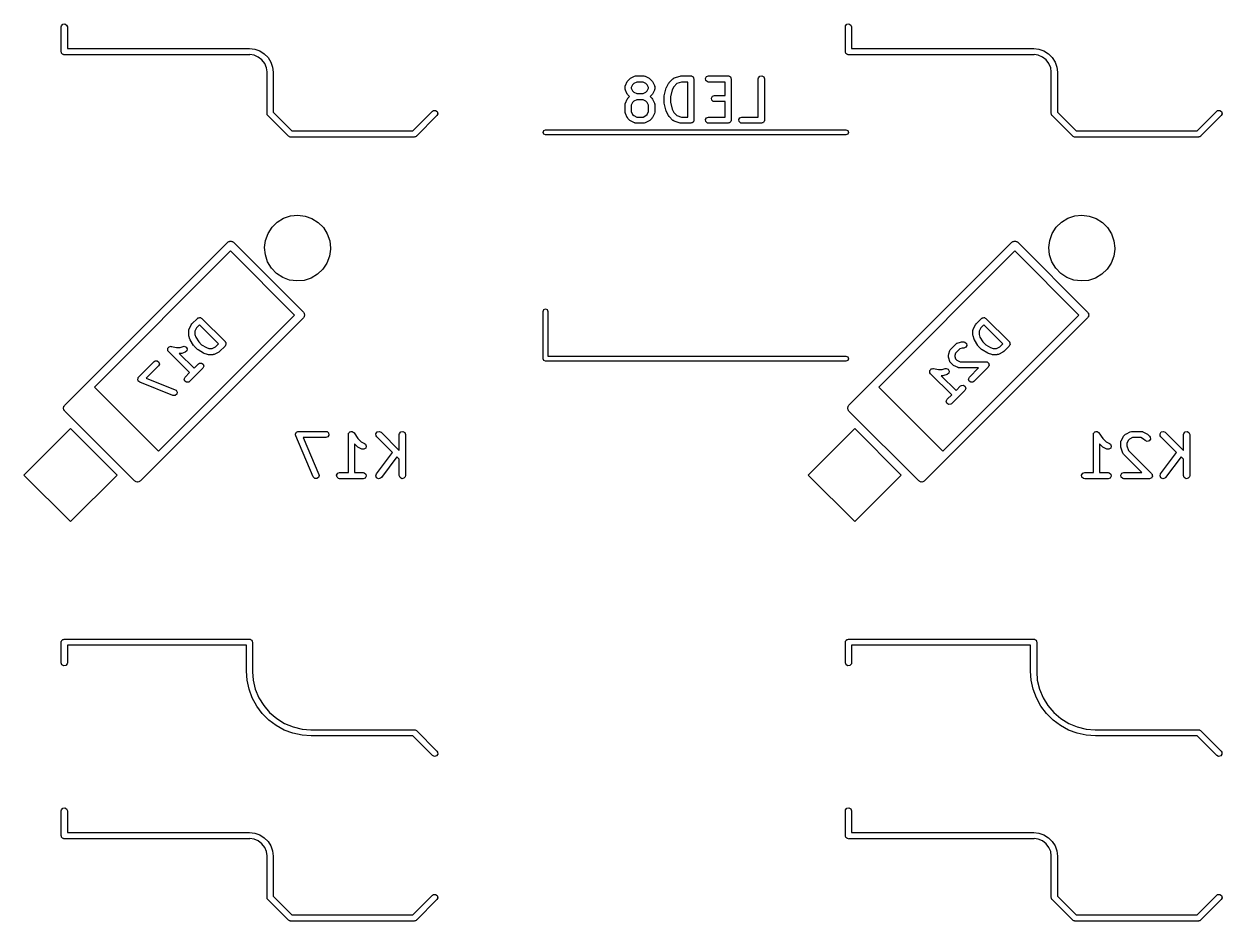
# Model space of a CAD drawing. Extents: x 63 to 245, y -153 to -57.
# Drawn here: x 139.47 to 168.57, y -153.44 to -131.64 of the extents above; entities that cross this region are included whole.
import ezdxf

# ---------------------------------------------------------------- set-up
doc = ezdxf.new("R2010")
doc.units = 0
doc.layers.add('BLACK', color=7, linetype='CONTINUOUS')

msp = doc.modelspace()

# ---------------------------------------------------------------- linework, layer by layer
at = {"layer": 'BLACK', "linetype": 'CONTINUOUS'}
for p, q in [((140.372, -131.711), (140.377, -131.685)), ((140.372, -132.311), (140.372, -131.711)), ((140.377, -131.685), (140.409, -131.646)), ((140.409, -131.646), (140.46, -131.637)), ((140.46, -131.637), (140.504, -131.663)), ((140.504, -131.663), (140.522, -131.711)), ((140.522, -131.711), (140.522, -132.236)), ((159.422, -131.711), (159.427, -131.685)), ((159.422, -132.311), (159.422, -131.711)), ((159.427, -131.685), (159.459, -131.646)), ((159.459, -131.646), (159.51, -131.637)), ((159.51, -131.637), (159.554, -131.663)), ((159.554, -131.663), (159.572, -131.711)), ((159.572, -131.711), (159.572, -132.236)), ((140.379, -132.329), (140.372, -132.311)), ((140.382, -132.349), (140.379, -132.329)), ((140.387, -132.353), (140.382, -132.349)), ((140.39, -132.359), (140.387, -132.353)), ((140.406, -132.369), (140.39, -132.359)), ((140.421, -132.381), (140.406, -132.369)), ((140.431, -132.383), (140.421, -132.381)), ((140.434, -132.385), (140.431, -132.383)), ((140.437, -132.384), (140.434, -132.385)), ((140.447, -132.386), (140.437, -132.384)), ((144.947, -132.386), (140.447, -132.386)), ((140.522, -132.236), (144.947, -132.236)), ((144.947, -132.236), (145.075, -132.25)), ((144.955, -132.383), (144.947, -132.386)), ((145.058, -132.397), (144.955, -132.383)), ((145.161, -132.44), (145.058, -132.397)), ((145.075, -132.25), (145.196, -132.293)), ((145.196, -132.293), (145.306, -132.361)), ((145.306, -132.361), (145.397, -132.452)), ((159.429, -132.329), (159.422, -132.311)), ((159.432, -132.349), (159.429, -132.329)), ((159.437, -132.353), (159.432, -132.349)), ((159.44, -132.359), (159.437, -132.353)), ((159.456, -132.369), (159.44, -132.359)), ((159.471, -132.381), (159.456, -132.369)), ((159.481, -132.383), (159.471, -132.381)), ((159.484, -132.385), (159.481, -132.383)), ((159.487, -132.384), (159.484, -132.385)), ((159.497, -132.386), (159.487, -132.384)), ((163.997, -132.386), (159.497, -132.386)), ((159.572, -132.236), (163.997, -132.236)), ((163.997, -132.236), (164.125, -132.25)), ((164.005, -132.383), (163.997, -132.386)), ((164.108, -132.397), (164.005, -132.383)), ((164.211, -132.44), (164.108, -132.397)), ((164.125, -132.25), (164.246, -132.293)), ((164.246, -132.293), (164.356, -132.361)), ((164.356, -132.361), (164.447, -132.452)), ((145.25, -132.508), (145.161, -132.44)), ((145.318, -132.597), (145.25, -132.508)), ((145.361, -132.7), (145.318, -132.597)), ((145.374, -132.799), (145.361, -132.7)), ((145.397, -132.452), (145.465, -132.562)), ((145.465, -132.562), (145.508, -132.683)), ((145.508, -132.683), (145.522, -132.811)), ((164.3, -132.508), (164.211, -132.44)), ((164.368, -132.597), (164.3, -132.508)), ((164.411, -132.7), (164.368, -132.597)), ((164.424, -132.799), (164.411, -132.7)), ((164.447, -132.452), (164.515, -132.562)), ((164.515, -132.562), (164.558, -132.683)), ((164.558, -132.683), (164.572, -132.811)), ((145.372, -132.811), (145.374, -132.799)), ((145.372, -133.811), (145.372, -132.811)), ((145.522, -132.811), (145.522, -133.78)), ((154.139, -133.016), (154.186, -132.968)), ((154.186, -132.968), (154.205, -132.955)), ((154.205, -132.955), (154.206, -132.954)), ((154.206, -132.954), (154.301, -132.906)), ((154.301, -132.906), (154.326, -132.899)), ((154.326, -132.899), (154.33, -132.9)), ((154.33, -132.9), (154.335, -132.898)), ((154.335, -132.898), (154.525, -132.898)), ((154.525, -132.898), (154.551, -132.903)), ((154.551, -132.903), (154.554, -132.906)), ((154.554, -132.906), (154.559, -132.906)), ((154.559, -132.906), (154.654, -132.954)), ((154.654, -132.954), (154.672, -132.967)), ((154.672, -132.967), (154.673, -132.968)), ((154.673, -132.968), (154.721, -133.016)), ((155.139, -133.063), (155.234, -132.968)), ((155.234, -132.968), (155.255, -132.953)), ((155.255, -132.953), (155.26, -132.953)), ((155.26, -132.953), (155.263, -132.95)), ((155.263, -132.95), (155.406, -132.902)), ((155.406, -132.902), (155.428, -132.899)), ((155.428, -132.899), (155.43, -132.898)), ((155.43, -132.898), (155.668, -132.898)), ((155.668, -132.898), (155.678, -132.9)), ((155.678, -132.9), (155.681, -132.9)), ((155.681, -132.9), (155.684, -132.901)), ((155.684, -132.901), (155.694, -132.903)), ((155.694, -132.903), (155.709, -132.915)), ((155.709, -132.915), (155.725, -132.925)), ((155.725, -132.925), (155.728, -132.932)), ((155.728, -132.932), (155.733, -132.936)), ((155.733, -132.936), (155.736, -132.955)), ((155.736, -132.955), (155.743, -132.973)), ((155.743, -132.973), (155.743, -133.973)), ((156.023, -132.96), (156.048, -132.916)), ((156.032, -133.011), (156.023, -132.96)), ((156.048, -132.916), (156.097, -132.898)), ((156.097, -132.898), (156.573, -132.898)), ((156.573, -132.898), (156.582, -132.9)), ((156.582, -132.9), (156.586, -132.9)), ((156.586, -132.9), (156.589, -132.901)), ((156.589, -132.901), (156.598, -132.903)), ((156.598, -132.903), (156.613, -132.915)), ((156.613, -132.915), (156.63, -132.925)), ((156.63, -132.925), (156.632, -132.932)), ((156.632, -132.932), (156.638, -132.936)), ((156.638, -132.936), (156.641, -132.955)), ((156.641, -132.955), (156.648, -132.973)), ((156.648, -132.973), (156.648, -133.973)), ((157.307, -132.973), (157.312, -132.948)), ((157.307, -133.898), (157.307, -132.973)), ((157.312, -132.948), (157.345, -132.908)), ((157.345, -132.908), (157.395, -132.9)), ((157.395, -132.9), (157.44, -132.925)), ((157.44, -132.925), (157.457, -132.973)), ((157.457, -132.973), (157.457, -133.973)), ((164.422, -132.811), (164.424, -132.799)), ((164.422, -133.811), (164.422, -132.811)), ((164.572, -132.811), (164.572, -133.78)), ((154.069, -133.164), (154.074, -133.138)), ((154.069, -133.211), (154.069, -133.164)), ((154.071, -133.216), (154.069, -133.211)), ((154.07, -133.22), (154.071, -133.216)), ((154.077, -133.245), (154.07, -133.22)), ((154.074, -133.138), (154.077, -133.135)), ((154.077, -133.13), (154.125, -133.035)), ((154.077, -133.135), (154.077, -133.13)), ((154.125, -133.34), (154.077, -133.245)), ((154.125, -133.035), (154.138, -133.017)), ((154.138, -133.017), (154.139, -133.016)), ((154.253, -133.113), (154.219, -133.182)), ((154.219, -133.182), (154.219, -133.194)), ((154.219, -133.194), (154.253, -133.262)), ((154.284, -133.083), (154.253, -133.113)), ((154.253, -133.262), (154.284, -133.293)), ((154.352, -133.048), (154.284, -133.083)), ((154.284, -133.293), (154.352, -133.327)), ((154.507, -133.048), (154.352, -133.048)), ((154.576, -133.083), (154.507, -133.048)), ((154.507, -133.327), (154.576, -133.293)), ((154.606, -133.113), (154.576, -133.083)), ((154.576, -133.293), (154.606, -133.262)), ((154.641, -133.182), (154.606, -133.113)), ((154.606, -133.262), (154.641, -133.194)), ((154.641, -133.194), (154.641, -133.182)), ((154.721, -133.016), (154.734, -133.034)), ((154.734, -133.034), (154.735, -133.035)), ((154.735, -133.035), (154.783, -133.13)), ((154.783, -133.245), (154.735, -133.34)), ((154.783, -133.13), (154.79, -133.155)), ((154.786, -133.237), (154.783, -133.241)), ((154.783, -133.241), (154.783, -133.245)), ((154.791, -133.211), (154.786, -133.237)), ((154.79, -133.155), (154.789, -133.16)), ((154.789, -133.16), (154.791, -133.164)), ((154.791, -133.164), (154.791, -133.211)), ((155.024, -133.384), (155.071, -133.193)), ((155.071, -133.193), (155.077, -133.181)), ((155.077, -133.178), (155.125, -133.083)), ((155.077, -133.181), (155.077, -133.178)), ((155.125, -133.083), (155.138, -133.065)), ((155.138, -133.065), (155.139, -133.063)), ((155.215, -133.238), (155.172, -133.411)), ((155.253, -133.161), (155.215, -133.238)), ((155.328, -133.087), (155.253, -133.161)), ((155.442, -133.048), (155.328, -133.087)), ((155.593, -133.048), (155.442, -133.048)), ((155.593, -133.898), (155.593, -133.048)), ((156.071, -133.044), (156.032, -133.011)), ((156.097, -133.048), (156.071, -133.044)), ((156.498, -133.048), (156.097, -133.048)), ((156.498, -133.375), (156.498, -133.048)), ((154.069, -133.592), (154.074, -133.567)), ((154.074, -133.567), (154.077, -133.563)), ((154.077, -133.559), (154.125, -133.464)), ((154.077, -133.563), (154.077, -133.559)), ((154.126, -133.341), (154.125, -133.34)), ((154.125, -133.464), (154.138, -133.446)), ((154.139, -133.36), (154.126, -133.341)), ((154.138, -133.446), (154.139, -133.444)), ((154.181, -133.402), (154.139, -133.36)), ((154.139, -133.444), (154.181, -133.402)), ((154.253, -133.542), (154.219, -133.61)), ((154.284, -133.511), (154.253, -133.542)), ((154.352, -133.477), (154.284, -133.511)), ((154.352, -133.327), (154.507, -133.327)), ((154.507, -133.477), (154.352, -133.477)), ((154.576, -133.511), (154.507, -133.477)), ((154.606, -133.542), (154.576, -133.511)), ((154.641, -133.61), (154.606, -133.542)), ((154.721, -133.36), (154.679, -133.402)), ((154.679, -133.402), (154.721, -133.444)), ((154.722, -133.358), (154.721, -133.36)), ((154.721, -133.444), (154.734, -133.463)), ((154.735, -133.34), (154.722, -133.358)), ((154.734, -133.463), (154.735, -133.464)), ((154.735, -133.464), (154.783, -133.559)), ((154.783, -133.559), (154.79, -133.584)), ((154.79, -133.584), (154.789, -133.588)), ((155.022, -133.402), (155.024, -133.387)), ((155.022, -133.545), (155.022, -133.402)), ((155.023, -133.548), (155.022, -133.545)), ((155.024, -133.563), (155.023, -133.548)), ((155.024, -133.387), (155.024, -133.384)), ((155.071, -133.753), (155.024, -133.563)), ((155.172, -133.411), (155.172, -133.536)), ((155.172, -133.536), (155.215, -133.709)), ((156.166, -133.437), (156.191, -133.392)), ((156.174, -133.487), (156.166, -133.437)), ((156.214, -133.52), (156.174, -133.487)), ((156.191, -133.392), (156.239, -133.375)), ((156.239, -133.525), (156.214, -133.52)), ((156.239, -133.375), (156.498, -133.375)), ((156.498, -133.525), (156.239, -133.525)), ((156.498, -133.898), (156.498, -133.525)), ((145.378, -133.826), (145.372, -133.811)), ((145.379, -133.843), (145.378, -133.826)), ((145.388, -133.856), (145.379, -133.843)), ((145.39, -133.859), (145.388, -133.856)), ((145.391, -133.86), (145.39, -133.859)), ((145.394, -133.864), (145.391, -133.86)), ((145.894, -134.364), (145.394, -133.864)), ((145.522, -133.78), (145.978, -134.236)), ((148.916, -134.236), (149.394, -133.758)), ((149.5, -133.864), (149, -134.364)), ((149.394, -133.758), (149.415, -133.743)), ((149.415, -133.743), (149.466, -133.739)), ((149.466, -133.739), (149.508, -133.768)), ((149.522, -133.818), (149.5, -133.864)), ((149.508, -133.768), (149.522, -133.818)), ((154.069, -133.783), (154.069, -133.592)), ((154.071, -133.787), (154.069, -133.783)), ((154.07, -133.791), (154.071, -133.787)), ((154.077, -133.816), (154.07, -133.791)), ((154.125, -133.912), (154.077, -133.816)), ((154.219, -133.61), (154.219, -133.765)), ((154.219, -133.765), (154.253, -133.834)), ((154.253, -133.834), (154.284, -133.864)), ((154.284, -133.864), (154.352, -133.898)), ((154.507, -133.898), (154.576, -133.864)), ((154.576, -133.864), (154.606, -133.834)), ((154.606, -133.834), (154.641, -133.765)), ((154.641, -133.765), (154.641, -133.61)), ((154.783, -133.816), (154.735, -133.912)), ((154.786, -133.809), (154.783, -133.812)), ((154.783, -133.812), (154.783, -133.816)), ((154.791, -133.783), (154.786, -133.809)), ((154.789, -133.588), (154.791, -133.592)), ((154.791, -133.592), (154.791, -133.783)), ((155.073, -133.756), (155.071, -133.753)), ((155.077, -133.769), (155.073, -133.756)), ((155.125, -133.864), (155.077, -133.769)), ((155.126, -133.865), (155.125, -133.864)), ((155.139, -133.884), (155.126, -133.865)), ((155.215, -133.709), (155.253, -133.786)), ((155.253, -133.786), (155.328, -133.86)), ((155.328, -133.86), (155.442, -133.898)), ((164.428, -133.826), (164.422, -133.811)), ((164.429, -133.843), (164.428, -133.826)), ((164.438, -133.856), (164.429, -133.843)), ((164.44, -133.859), (164.438, -133.856)), ((164.441, -133.86), (164.44, -133.859)), ((164.444, -133.864), (164.441, -133.86)), ((164.944, -134.364), (164.444, -133.864)), ((164.572, -133.78), (165.028, -134.236)), ((167.966, -134.236), (168.444, -133.758)), ((168.55, -133.864), (168.05, -134.364)), ((168.444, -133.758), (168.465, -133.743)), ((168.465, -133.743), (168.516, -133.739)), ((168.516, -133.739), (168.558, -133.768)), ((168.572, -133.818), (168.55, -133.864)), ((168.558, -133.768), (168.572, -133.818)), ((154.126, -133.913), (154.125, -133.912)), ((154.139, -133.931), (154.126, -133.913)), ((154.186, -133.979), (154.139, -133.931)), ((154.188, -133.979), (154.186, -133.979)), ((154.206, -133.993), (154.188, -133.979)), ((154.301, -134.04), (154.206, -133.993)), ((154.306, -134.041), (154.301, -134.04)), ((154.309, -134.044), (154.306, -134.041)), ((154.335, -134.048), (154.309, -134.044)), ((154.525, -134.048), (154.335, -134.048)), ((154.352, -133.898), (154.507, -133.898)), ((154.529, -134.047), (154.525, -134.048)), ((154.534, -134.048), (154.529, -134.047)), ((154.559, -134.04), (154.534, -134.048)), ((154.654, -133.993), (154.559, -134.04)), ((154.655, -133.992), (154.654, -133.993)), ((154.673, -133.979), (154.655, -133.992)), ((154.721, -133.931), (154.673, -133.979)), ((154.722, -133.93), (154.721, -133.931)), ((154.735, -133.912), (154.722, -133.93)), ((155.234, -133.979), (155.139, -133.884)), ((155.238, -133.981), (155.234, -133.979)), ((155.24, -133.985), (155.238, -133.981)), ((155.263, -133.997), (155.24, -133.985)), ((155.406, -134.045), (155.263, -133.997)), ((155.408, -134.044), (155.406, -134.045)), ((155.43, -134.048), (155.408, -134.044)), ((155.668, -134.048), (155.43, -134.048)), ((155.442, -133.898), (155.593, -133.898)), ((155.686, -134.042), (155.668, -134.048)), ((155.705, -134.038), (155.686, -134.042)), ((155.71, -134.033), (155.705, -134.038)), ((155.716, -134.031), (155.71, -134.033)), ((155.726, -134.014), (155.716, -134.031)), ((155.738, -133.999), (155.726, -134.014)), ((155.74, -133.989), (155.738, -133.999)), ((155.742, -133.986), (155.74, -133.989)), ((155.743, -133.973), (155.741, -133.983)), ((155.741, -133.983), (155.742, -133.986)), ((156.023, -133.96), (156.048, -133.916)), ((156.032, -134.011), (156.023, -133.96)), ((156.071, -134.044), (156.032, -134.011)), ((156.048, -133.916), (156.097, -133.898)), ((156.097, -134.048), (156.071, -134.044)), ((156.097, -133.898), (156.498, -133.898)), ((156.573, -134.048), (156.097, -134.048)), ((156.591, -134.042), (156.573, -134.048)), ((156.61, -134.038), (156.591, -134.042)), ((156.615, -134.033), (156.61, -134.038)), ((156.621, -134.031), (156.615, -134.033)), ((156.631, -134.014), (156.621, -134.031)), ((156.643, -133.999), (156.631, -134.014)), ((156.645, -133.989), (156.643, -133.999)), ((156.647, -133.986), (156.645, -133.989)), ((156.648, -133.973), (156.646, -133.983)), ((156.646, -133.983), (156.647, -133.986)), ((156.832, -133.96), (156.858, -133.916)), ((156.841, -134.011), (156.832, -133.96)), ((156.88, -134.044), (156.841, -134.011)), ((156.858, -133.916), (156.906, -133.898)), ((156.906, -134.048), (156.88, -134.044)), ((156.906, -133.898), (157.307, -133.898)), ((157.382, -134.048), (156.906, -134.048)), ((157.401, -134.042), (157.382, -134.048)), ((157.42, -134.038), (157.401, -134.042)), ((157.424, -134.033), (157.42, -134.038)), ((157.43, -134.031), (157.424, -134.033)), ((157.44, -134.014), (157.43, -134.031)), ((157.453, -133.999), (157.44, -134.014)), ((157.454, -133.989), (157.453, -133.999)), ((157.456, -133.986), (157.454, -133.989)), ((157.457, -133.973), (157.456, -133.983)), ((157.456, -133.983), (157.456, -133.986)), ((145.909, -134.371), (145.894, -134.364)), ((145.921, -134.381), (145.909, -134.371)), ((145.937, -134.384), (145.921, -134.381)), ((145.94, -134.386), (145.937, -134.384)), ((145.942, -134.385), (145.94, -134.386)), ((145.947, -134.386), (145.942, -134.385)), ((148.947, -134.386), (145.947, -134.386)), ((145.978, -134.236), (148.916, -134.236)), ((148.962, -134.38), (148.947, -134.386)), ((148.979, -134.379), (148.962, -134.38)), ((148.992, -134.37), (148.979, -134.379)), ((148.995, -134.368), (148.992, -134.37)), ((148.996, -134.367), (148.995, -134.368)), ((149, -134.364), (148.996, -134.367)), ((152.077, -134.271), (152.095, -134.229)), ((152.095, -134.313), (152.077, -134.271)), ((152.095, -134.229), (152.137, -134.211)), ((152.137, -134.331), (152.095, -134.313)), ((152.137, -134.211), (159.437, -134.211)), ((159.437, -134.331), (152.137, -134.331)), ((159.437, -134.211), (159.479, -134.229)), ((159.479, -134.313), (159.437, -134.331)), ((159.479, -134.229), (159.497, -134.271)), ((159.497, -134.271), (159.479, -134.313)), ((164.959, -134.371), (164.944, -134.364)), ((164.971, -134.381), (164.959, -134.371)), ((164.987, -134.384), (164.971, -134.381)), ((164.99, -134.386), (164.987, -134.384)), ((164.992, -134.385), (164.99, -134.386)), ((164.997, -134.386), (164.992, -134.385)), ((167.997, -134.386), (164.997, -134.386)), ((165.028, -134.236), (167.966, -134.236)), ((168.012, -134.38), (167.997, -134.386)), ((168.029, -134.379), (168.012, -134.38)), ((168.042, -134.37), (168.029, -134.379)), ((168.045, -134.368), (168.042, -134.37)), ((168.046, -134.367), (168.045, -134.368)), ((168.05, -134.364), (168.046, -134.367)), ((145.495, -136.578), (145.622, -136.453)), ((145.622, -136.453), (145.774, -136.359)), ((145.774, -136.359), (145.943, -136.302)), ((145.943, -136.302), (146.12, -136.283)), ((146.12, -136.283), (146.297, -136.304)), ((146.297, -136.304), (146.465, -136.364)), ((146.465, -136.364), (146.616, -136.46)), ((146.616, -136.46), (146.742, -136.586)), ((164.545, -136.578), (164.672, -136.453)), ((164.672, -136.453), (164.824, -136.359)), ((164.824, -136.359), (164.993, -136.302)), ((164.993, -136.302), (165.17, -136.283)), ((165.17, -136.283), (165.347, -136.304)), ((165.347, -136.304), (165.515, -136.364)), ((165.515, -136.364), (165.666, -136.46)), ((165.666, -136.46), (165.792, -136.586)), ((145.337, -136.895), (145.398, -136.728)), ((145.398, -136.728), (145.495, -136.578)), ((146.742, -136.586), (146.836, -136.738)), ((146.836, -136.738), (146.895, -136.906)), ((164.387, -136.895), (164.448, -136.728)), ((164.448, -136.728), (164.545, -136.578)), ((165.792, -136.586), (165.886, -136.738)), ((165.886, -136.738), (165.945, -136.906)), ((140.458, -140.902), (144.418, -136.942)), ((144.418, -136.942), (144.432, -136.935)), ((144.432, -136.935), (144.443, -136.923)), ((144.443, -136.923), (144.459, -136.921)), ((144.459, -136.921), (144.473, -136.914)), ((144.473, -136.914), (144.488, -136.916)), ((144.488, -136.916), (144.504, -136.914)), ((144.504, -136.914), (144.518, -136.921)), ((144.518, -136.921), (144.534, -136.923)), ((144.534, -136.923), (144.545, -136.935)), ((144.545, -136.935), (144.559, -136.942)), ((144.559, -136.942), (146.256, -138.639)), ((145.315, -137.072), (145.337, -136.895)), ((145.332, -137.25), (145.315, -137.072)), ((146.895, -136.906), (146.915, -137.083)), ((159.508, -140.902), (163.468, -136.942)), ((163.468, -136.942), (163.482, -136.935)), ((163.482, -136.935), (163.493, -136.923)), ((163.493, -136.923), (163.509, -136.921)), ((163.509, -136.921), (163.523, -136.914)), ((163.523, -136.914), (163.538, -136.916)), ((163.538, -136.916), (163.554, -136.914)), ((163.554, -136.914), (163.568, -136.921)), ((163.568, -136.921), (163.584, -136.923)), ((163.584, -136.923), (163.595, -136.935)), ((163.595, -136.935), (163.609, -136.942)), ((163.609, -136.942), (165.306, -138.639)), ((164.365, -137.072), (164.387, -136.895)), ((164.382, -137.25), (164.365, -137.072)), ((165.945, -136.906), (165.965, -137.083)), ((144.488, -137.154), (141.183, -140.46)), ((146.044, -138.71), (144.488, -137.154)), ((145.388, -137.419), (145.332, -137.25)), ((146.89, -137.282), (146.826, -137.449)), ((146.914, -137.106), (146.89, -137.282)), ((146.915, -137.083), (146.914, -137.106)), ((163.538, -137.154), (160.233, -140.46)), ((165.094, -138.71), (163.538, -137.154)), ((164.438, -137.419), (164.382, -137.25)), ((165.94, -137.282), (165.876, -137.449)), ((165.964, -137.106), (165.94, -137.282)), ((165.965, -137.083), (165.964, -137.106)), ((145.481, -137.571), (145.388, -137.419)), ((145.605, -137.7), (145.481, -137.571)), ((146.728, -137.598), (146.598, -137.721)), ((146.826, -137.449), (146.728, -137.598)), ((164.531, -137.571), (164.438, -137.419)), ((164.655, -137.7), (164.531, -137.571)), ((165.778, -137.598), (165.648, -137.721)), ((165.876, -137.449), (165.778, -137.598)), ((145.754, -137.797), (145.605, -137.7)), ((145.921, -137.86), (145.754, -137.797)), ((146.098, -137.883), (145.921, -137.86)), ((146.276, -137.867), (146.098, -137.883)), ((146.445, -137.812), (146.276, -137.867)), ((146.598, -137.721), (146.445, -137.812)), ((164.804, -137.797), (164.655, -137.7)), ((164.971, -137.86), (164.804, -137.797)), ((165.148, -137.883), (164.971, -137.86)), ((165.326, -137.867), (165.148, -137.883)), ((165.495, -137.812), (165.326, -137.867)), ((165.648, -137.721), (165.495, -137.812)), ((146.256, -138.78), (142.296, -142.74)), ((142.738, -142.015), (146.044, -138.71)), ((143.546, -138.926), (143.681, -138.791)), ((143.681, -138.791), (143.689, -138.786)), ((143.689, -138.786), (143.691, -138.783)), ((143.691, -138.783), (143.694, -138.782)), ((143.694, -138.782), (143.702, -138.776)), ((143.702, -138.776), (143.722, -138.775)), ((143.722, -138.775), (143.741, -138.77)), ((143.741, -138.77), (143.747, -138.772)), ((143.747, -138.772), (143.754, -138.772)), ((143.754, -138.772), (143.769, -138.783)), ((143.769, -138.783), (143.787, -138.791)), ((143.787, -138.791), (144.353, -139.357)), ((146.256, -138.639), (146.263, -138.653)), ((146.263, -138.766), (146.256, -138.78)), ((146.263, -138.653), (146.275, -138.664)), ((146.275, -138.755), (146.263, -138.766)), ((146.275, -138.664), (146.277, -138.68)), ((146.277, -138.739), (146.275, -138.755)), ((146.277, -138.68), (146.284, -138.694)), ((146.284, -138.725), (146.277, -138.739)), ((146.284, -138.694), (146.282, -138.71)), ((146.282, -138.71), (146.284, -138.725)), ((152.077, -138.621), (152.095, -138.579)), ((152.077, -139.771), (152.077, -138.621)), ((152.095, -138.579), (152.137, -138.561)), ((152.137, -138.561), (152.179, -138.579)), ((152.179, -138.579), (152.197, -138.621)), ((152.197, -138.621), (152.197, -139.711)), ((165.306, -138.78), (161.346, -142.74)), ((161.788, -142.015), (165.094, -138.71)), ((162.596, -138.926), (162.731, -138.791)), ((162.731, -138.791), (162.739, -138.786)), ((162.739, -138.786), (162.741, -138.783)), ((162.741, -138.783), (162.744, -138.782)), ((162.744, -138.782), (162.752, -138.776)), ((162.752, -138.776), (162.772, -138.775)), ((162.772, -138.775), (162.791, -138.77)), ((162.791, -138.77), (162.797, -138.772)), ((162.797, -138.772), (162.804, -138.772)), ((162.804, -138.772), (162.819, -138.783)), ((162.819, -138.783), (162.837, -138.791)), ((162.837, -138.791), (163.403, -139.357)), ((165.306, -138.639), (165.313, -138.653)), ((165.313, -138.766), (165.306, -138.78)), ((165.313, -138.653), (165.325, -138.664)), ((165.325, -138.755), (165.313, -138.766)), ((165.325, -138.664), (165.327, -138.68)), ((165.327, -138.739), (165.325, -138.755)), ((165.327, -138.68), (165.334, -138.694)), ((165.334, -138.725), (165.327, -138.739)), ((165.334, -138.694), (165.332, -138.71)), ((165.332, -138.71), (165.334, -138.725)), ((143.471, -139.087), (143.475, -139.061)), ((143.471, -139.195), (143.471, -139.087)), ((143.475, -139.061), (143.478, -139.058)), ((143.478, -139.053), (143.532, -138.945)), ((143.478, -139.058), (143.478, -139.053)), ((143.532, -138.945), (143.546, -138.927)), ((143.546, -138.927), (143.546, -138.926)), ((143.661, -139.023), (143.621, -139.104)), ((143.621, -139.104), (143.621, -139.182)), ((143.734, -138.95), (143.661, -139.023)), ((144.194, -139.41), (143.734, -138.95)), ((162.521, -139.087), (162.525, -139.061)), ((162.521, -139.195), (162.521, -139.087)), ((162.525, -139.061), (162.528, -139.058)), ((162.528, -139.053), (162.582, -138.945)), ((162.528, -139.058), (162.528, -139.053)), ((162.582, -138.945), (162.596, -138.927)), ((162.596, -138.927), (162.596, -138.926)), ((162.711, -139.023), (162.671, -139.104)), ((162.671, -139.104), (162.671, -139.182)), ((162.784, -138.95), (162.711, -139.023)), ((163.244, -139.41), (162.784, -138.95)), ((143.471, -139.196), (143.471, -139.195)), ((143.474, -139.218), (143.471, -139.196)), ((143.501, -139.299), (143.474, -139.218)), ((143.504, -139.302), (143.501, -139.299)), ((143.508, -139.314), (143.504, -139.302)), ((143.589, -139.449), (143.508, -139.314)), ((143.621, -139.182), (143.641, -139.244)), ((143.641, -139.244), (143.713, -139.363)), ((143.713, -139.363), (143.781, -139.431)), ((144.353, -139.357), (144.359, -139.365)), ((144.359, -139.365), (144.361, -139.367)), ((144.361, -139.367), (144.362, -139.37)), ((144.362, -139.37), (144.368, -139.378)), ((144.368, -139.378), (144.369, -139.398)), ((144.369, -139.398), (144.375, -139.417)), ((162.112, -139.411), (162.133, -139.396)), ((162.133, -139.396), (162.137, -139.396)), ((162.137, -139.396), (162.141, -139.393)), ((162.141, -139.393), (162.222, -139.366)), ((162.222, -139.366), (162.244, -139.362)), ((162.244, -139.362), (162.245, -139.362)), ((162.245, -139.362), (162.299, -139.362)), ((162.299, -139.362), (162.325, -139.366)), ((162.325, -139.366), (162.364, -139.399)), ((162.364, -139.399), (162.373, -139.45)), ((162.521, -139.196), (162.521, -139.195)), ((162.524, -139.218), (162.521, -139.196)), ((162.551, -139.299), (162.524, -139.218)), ((162.554, -139.302), (162.551, -139.299)), ((162.558, -139.314), (162.554, -139.302)), ((162.639, -139.449), (162.558, -139.314)), ((162.671, -139.182), (162.691, -139.244)), ((162.691, -139.244), (162.763, -139.363)), ((162.763, -139.363), (162.831, -139.431)), ((163.403, -139.357), (163.409, -139.365)), ((163.409, -139.365), (163.411, -139.367)), ((163.411, -139.367), (163.412, -139.37)), ((163.412, -139.37), (163.418, -139.378)), ((163.418, -139.378), (163.419, -139.398)), ((163.419, -139.398), (163.425, -139.417)), ((142.961, -139.525), (142.964, -139.522)), ((142.963, -139.547), (142.961, -139.525)), ((142.963, -139.569), (142.963, -139.547)), ((142.965, -139.572), (142.963, -139.569)), ((142.964, -139.517), (142.978, -139.501)), ((142.964, -139.522), (142.964, -139.517)), ((142.966, -139.576), (142.965, -139.572)), ((142.981, -139.598), (142.966, -139.576)), ((142.978, -139.501), (142.991, -139.483)), ((143.493, -140.11), (142.981, -139.598)), ((142.991, -139.483), (142.995, -139.482)), ((142.995, -139.482), (142.998, -139.479)), ((142.998, -139.479), (143.019, -139.476)), ((143.019, -139.476), (143.04, -139.47)), ((143.04, -139.47), (143.044, -139.472)), ((143.044, -139.472), (143.048, -139.471)), ((143.048, -139.471), (143.176, -139.497)), ((143.176, -139.497), (143.264, -139.497)), ((143.276, -139.647), (143.242, -139.647)), ((143.242, -139.647), (143.599, -140.004)), ((143.264, -139.497), (143.333, -139.474)), ((143.278, -139.646), (143.276, -139.647)), ((143.3, -139.643), (143.278, -139.646)), ((143.381, -139.616), (143.3, -139.643)), ((143.333, -139.474), (143.359, -139.47)), ((143.359, -139.47), (143.407, -139.489)), ((143.421, -139.584), (143.381, -139.616)), ((143.407, -139.489), (143.431, -139.534)), ((143.431, -139.534), (143.421, -139.584)), ((143.592, -139.451), (143.589, -139.449)), ((143.6, -139.463), (143.592, -139.451)), ((143.681, -139.544), (143.6, -139.463)), ((143.684, -139.545), (143.681, -139.544)), ((143.696, -139.555), (143.684, -139.545)), ((143.83, -139.636), (143.696, -139.555)), ((143.781, -139.431), (143.9, -139.503)), ((143.834, -139.637), (143.83, -139.636)), ((143.845, -139.643), (143.834, -139.637)), ((143.926, -139.67), (143.845, -139.643)), ((143.9, -139.503), (143.962, -139.524)), ((143.928, -139.67), (143.926, -139.67)), ((143.95, -139.674), (143.928, -139.67)), ((144.057, -139.674), (143.95, -139.674)), ((143.962, -139.524), (144.04, -139.524)), ((144.04, -139.524), (144.121, -139.483)), ((144.062, -139.672), (144.057, -139.674)), ((144.066, -139.673), (144.062, -139.672)), ((144.091, -139.666), (144.066, -139.673)), ((144.199, -139.612), (144.091, -139.666)), ((144.121, -139.483), (144.194, -139.41)), ((144.2, -139.611), (144.199, -139.612)), ((144.218, -139.598), (144.2, -139.611)), ((144.353, -139.463), (144.218, -139.598)), ((144.361, -139.445), (144.353, -139.463)), ((144.372, -139.429), (144.361, -139.445)), ((144.375, -139.417), (144.372, -139.423)), ((144.372, -139.423), (144.372, -139.429)), ((161.928, -139.679), (161.932, -139.657)), ((161.928, -139.733), (161.928, -139.679)), ((161.932, -139.656), (161.959, -139.575)), ((161.932, -139.657), (161.932, -139.656)), ((161.959, -139.575), (161.971, -139.552)), ((161.971, -139.552), (161.975, -139.55)), ((161.975, -139.55), (161.977, -139.546)), ((161.977, -139.546), (162.112, -139.411)), ((162.095, -139.639), (162.078, -139.692)), ((162.078, -139.692), (162.078, -139.721)), ((162.205, -139.529), (162.095, -139.639)), ((162.258, -139.512), (162.205, -139.529)), ((162.299, -139.512), (162.258, -139.512)), ((162.347, -139.494), (162.299, -139.512)), ((162.373, -139.45), (162.347, -139.494)), ((162.642, -139.451), (162.639, -139.449)), ((162.65, -139.463), (162.642, -139.451)), ((162.731, -139.544), (162.65, -139.463)), ((162.734, -139.545), (162.731, -139.544)), ((162.746, -139.555), (162.734, -139.545)), ((162.88, -139.636), (162.746, -139.555)), ((162.831, -139.431), (162.95, -139.503)), ((162.884, -139.637), (162.88, -139.636)), ((162.895, -139.643), (162.884, -139.637)), ((162.976, -139.67), (162.895, -139.643)), ((162.95, -139.503), (163.012, -139.524)), ((162.978, -139.67), (162.976, -139.67)), ((163, -139.674), (162.978, -139.67)), ((163.107, -139.674), (163, -139.674)), ((163.012, -139.524), (163.09, -139.524)), ((163.09, -139.524), (163.171, -139.483)), ((163.112, -139.672), (163.107, -139.674)), ((163.116, -139.673), (163.112, -139.672)), ((163.141, -139.666), (163.116, -139.673)), ((163.249, -139.612), (163.141, -139.666)), ((163.171, -139.483), (163.244, -139.41)), ((163.25, -139.611), (163.249, -139.612)), ((163.268, -139.598), (163.25, -139.611)), ((163.403, -139.463), (163.268, -139.598)), ((163.411, -139.445), (163.403, -139.463)), ((163.422, -139.429), (163.411, -139.445)), ((163.425, -139.417), (163.422, -139.423)), ((163.422, -139.423), (163.422, -139.429)), ((142.253, -140.219), (142.631, -139.842)), ((142.737, -139.948), (142.44, -140.245)), ((142.631, -139.842), (142.652, -139.827)), ((142.652, -139.827), (142.703, -139.822)), ((142.703, -139.822), (142.745, -139.852)), ((142.758, -139.901), (142.737, -139.948)), ((142.745, -139.852), (142.758, -139.901)), ((143.599, -140.004), (143.708, -139.896)), ((143.708, -139.896), (143.729, -139.881)), ((143.729, -139.881), (143.78, -139.876)), ((143.78, -139.876), (143.822, -139.906)), ((143.836, -139.955), (143.814, -140.002)), ((143.822, -139.906), (143.836, -139.955)), ((152.095, -139.813), (152.077, -139.771)), ((152.137, -139.831), (152.095, -139.813)), ((159.437, -139.831), (152.137, -139.831)), ((152.197, -139.711), (159.437, -139.711)), ((159.437, -139.711), (159.479, -139.729)), ((159.479, -139.813), (159.437, -139.831)), ((159.479, -139.729), (159.497, -139.771)), ((159.497, -139.771), (159.479, -139.813)), ((161.928, -139.735), (161.928, -139.733)), ((161.932, -139.757), (161.928, -139.735)), ((161.959, -139.838), (161.932, -139.757)), ((161.962, -139.841), (161.959, -139.838)), ((161.962, -139.846), (161.962, -139.841)), ((161.977, -139.867), (161.962, -139.846)), ((162.031, -139.921), (161.977, -139.867)), ((162.032, -139.922), (162.031, -139.921)), ((162.05, -139.935), (162.032, -139.922)), ((162.158, -139.989), (162.05, -139.935)), ((162.078, -139.721), (162.095, -139.774)), ((162.095, -139.774), (162.128, -139.806)), ((162.128, -139.806), (162.209, -139.847)), ((162.162, -139.989), (162.158, -139.989)), ((162.166, -139.992), (162.162, -139.989)), ((162.209, -139.847), (162.838, -139.847)), ((162.891, -139.975), (162.541, -140.325)), ((162.838, -139.847), (162.854, -139.85)), ((162.854, -139.85), (162.857, -139.849)), ((162.857, -139.849), (162.859, -139.851)), ((162.859, -139.851), (162.864, -139.851)), ((162.864, -139.851), (162.881, -139.866)), ((162.881, -139.866), (162.899, -139.879)), ((162.901, -139.954), (162.891, -139.975)), ((162.899, -139.879), (162.9, -139.882)), ((162.9, -139.882), (162.903, -139.884)), ((162.912, -139.935), (162.901, -139.954)), ((162.903, -139.884), (162.907, -139.907)), ((162.907, -139.907), (162.913, -139.928)), ((162.913, -139.928), (162.911, -139.931)), ((162.911, -139.931), (162.912, -139.935)), ((142.232, -140.265), (142.239, -140.25)), ((142.234, -140.274), (142.232, -140.265)), ((142.232, -140.283), (142.234, -140.274)), ((142.239, -140.25), (142.243, -140.232)), ((142.243, -140.232), (142.25, -140.227)), ((142.25, -140.227), (142.253, -140.219)), ((142.44, -140.245), (143.142, -140.526)), ((143.363, -140.265), (143.385, -140.219)), ((143.376, -140.315), (143.363, -140.265)), ((143.385, -140.219), (143.493, -140.11)), ((143.814, -140.002), (143.491, -140.325)), ((161.473, -140.064), (161.475, -140.06)), ((161.474, -140.086), (161.473, -140.064)), ((161.474, -140.107), (161.474, -140.086)), ((161.477, -140.111), (161.474, -140.107)), ((161.475, -140.056), (161.489, -140.04)), ((161.475, -140.06), (161.475, -140.056)), ((161.477, -140.115), (161.477, -140.111)), ((161.492, -140.136), (161.477, -140.115)), ((161.489, -140.04), (161.502, -140.022)), ((162.005, -140.649), (161.492, -140.136)), ((161.502, -140.022), (161.506, -140.021)), ((161.506, -140.021), (161.509, -140.018)), ((161.509, -140.018), (161.531, -140.014)), ((161.531, -140.014), (161.552, -140.009)), ((161.552, -140.009), (161.555, -140.011)), ((161.555, -140.011), (161.56, -140.01)), ((161.56, -140.01), (161.687, -140.035)), ((161.687, -140.035), (161.775, -140.035)), ((161.787, -140.185), (161.753, -140.185)), ((161.753, -140.185), (162.111, -140.543)), ((161.775, -140.035), (161.845, -140.012)), ((161.789, -140.185), (161.787, -140.185)), ((161.811, -140.182), (161.789, -140.185)), ((161.892, -140.155), (161.811, -140.182)), ((161.845, -140.012), (161.87, -140.008)), ((161.87, -140.008), (161.918, -140.027)), ((161.932, -140.123), (161.892, -140.155)), ((161.918, -140.027), (161.942, -140.072)), ((161.942, -140.072), (161.932, -140.123)), ((162.191, -139.997), (162.166, -139.992)), ((162.657, -139.997), (162.191, -139.997)), ((162.413, -140.265), (162.435, -140.219)), ((162.426, -140.315), (162.413, -140.265)), ((162.435, -140.219), (162.657, -139.997)), ((141.183, -140.46), (142.738, -142.015)), ((142.24, -140.298), (142.232, -140.283)), ((142.245, -140.315), (142.24, -140.298)), ((142.252, -140.32), (142.245, -140.315)), ((142.256, -140.328), (142.252, -140.32)), ((142.279, -140.342), (142.256, -140.328)), ((143.087, -140.665), (142.279, -140.342)), ((143.142, -140.526), (143.165, -140.539)), ((143.165, -140.539), (143.189, -140.585)), ((143.418, -140.344), (143.376, -140.315)), ((143.47, -140.34), (143.418, -140.344)), ((143.491, -140.325), (143.47, -140.34)), ((160.233, -140.46), (161.788, -142.015)), ((162.325, -140.541), (162.002, -140.864)), ((162.111, -140.543), (162.219, -140.434)), ((162.219, -140.434), (162.241, -140.42)), ((162.241, -140.42), (162.292, -140.415)), ((162.292, -140.415), (162.334, -140.444)), ((162.347, -140.494), (162.325, -140.541)), ((162.334, -140.444), (162.347, -140.494)), ((162.468, -140.344), (162.426, -140.315)), ((162.52, -140.34), (162.468, -140.344)), ((162.541, -140.325), (162.52, -140.34)), ((143.138, -140.666), (143.087, -140.665)), ((143.178, -140.635), (143.138, -140.666)), ((143.189, -140.585), (143.178, -140.635)), ((161.874, -140.804), (161.896, -140.758)), ((161.888, -140.854), (161.874, -140.804)), ((161.93, -140.883), (161.888, -140.854)), ((161.896, -140.758), (162.005, -140.649)), ((140.43, -140.957), (140.437, -140.943)), ((140.432, -140.972), (140.43, -140.957)), ((140.43, -140.988), (140.432, -140.972)), ((140.437, -141.002), (140.43, -140.988)), ((140.437, -140.943), (140.439, -140.927)), ((140.439, -141.018), (140.437, -141.002)), ((140.439, -140.927), (140.451, -140.916)), ((140.451, -141.029), (140.439, -141.018)), ((140.451, -140.916), (140.458, -140.902)), ((140.458, -141.043), (140.451, -141.029)), ((142.155, -142.74), (140.458, -141.043)), ((159.48, -140.957), (159.487, -140.943)), ((159.482, -140.972), (159.48, -140.957)), ((159.48, -140.988), (159.482, -140.972)), ((159.487, -141.002), (159.48, -140.988)), ((159.487, -140.943), (159.489, -140.927)), ((159.489, -141.018), (159.487, -141.002)), ((159.489, -140.927), (159.501, -140.916)), ((159.501, -141.029), (159.489, -141.018)), ((159.501, -140.916), (159.508, -140.902)), ((159.508, -141.043), (159.501, -141.029)), ((161.205, -142.74), (159.508, -141.043)), ((161.981, -140.879), (161.93, -140.883)), ((162.002, -140.864), (161.981, -140.879)), ((139.468, -142.599), (140.599, -141.467)), ((140.599, -141.467), (141.731, -142.599)), ((146.063, -141.618), (146.065, -141.609)), ((146.069, -141.643), (146.063, -141.618)), ((146.064, -141.6), (146.072, -141.585)), ((146.065, -141.609), (146.064, -141.6)), ((146.497, -142.643), (146.069, -141.643)), ((146.072, -141.585), (146.077, -141.568)), ((146.077, -141.568), (146.085, -141.564)), ((146.085, -141.564), (146.089, -141.556)), ((146.089, -141.556), (146.106, -141.55)), ((146.106, -141.55), (146.12, -141.54)), ((146.12, -141.54), (146.129, -141.541)), ((146.129, -141.541), (146.137, -141.538)), ((146.137, -141.538), (146.804, -141.538)), ((146.804, -141.688), (146.251, -141.688)), ((146.251, -141.688), (146.635, -142.584)), ((146.804, -141.538), (146.83, -141.543)), ((146.852, -141.671), (146.804, -141.688)), ((146.83, -141.543), (146.869, -141.576)), ((146.878, -141.626), (146.852, -141.671)), ((146.869, -141.576), (146.878, -141.626)), ((147.348, -141.613), (147.353, -141.588)), ((147.348, -142.538), (147.348, -141.613)), ((147.353, -141.588), (147.355, -141.584)), ((147.355, -141.584), (147.356, -141.58)), ((147.356, -141.58), (147.372, -141.565)), ((147.372, -141.565), (147.386, -141.548)), ((147.386, -141.548), (147.39, -141.548)), ((147.39, -141.548), (147.393, -141.545)), ((147.393, -141.545), (147.415, -141.543)), ((147.415, -141.543), (147.436, -141.54)), ((147.436, -141.54), (147.44, -141.542)), ((147.44, -141.542), (147.444, -141.541)), ((147.444, -141.541), (147.462, -141.554)), ((147.462, -141.554), (147.481, -141.565)), ((147.481, -141.565), (147.482, -141.569)), ((147.482, -141.569), (147.486, -141.572)), ((147.486, -141.572), (147.577, -141.708)), ((147.577, -141.708), (147.658, -141.79)), ((148.017, -141.594), (148.047, -141.552)), ((148.022, -141.645), (148.017, -141.594)), ((148.037, -141.666), (148.022, -141.645)), ((148.419, -142.049), (148.037, -141.666)), ((148.047, -141.552), (148.096, -141.539)), ((148.096, -141.539), (148.143, -141.56)), ((148.143, -141.56), (148.586, -142.004)), ((148.586, -141.613), (148.591, -141.588)), ((148.586, -142.004), (148.586, -141.613)), ((148.591, -141.588), (148.624, -141.548)), ((148.624, -141.548), (148.674, -141.54)), ((148.674, -141.54), (148.719, -141.565)), ((148.719, -141.565), (148.736, -141.613)), ((148.736, -141.613), (148.736, -142.613)), ((158.518, -142.599), (159.649, -141.467)), ((159.649, -141.467), (160.781, -142.599)), ((165.446, -141.613), (165.45, -141.588)), ((165.446, -142.538), (165.446, -141.613)), ((165.45, -141.588), (165.453, -141.584)), ((165.453, -141.584), (165.454, -141.58)), ((165.454, -141.58), (165.469, -141.565)), ((165.469, -141.565), (165.483, -141.548)), ((165.483, -141.548), (165.488, -141.548)), ((165.488, -141.548), (165.491, -141.545)), ((165.491, -141.545), (165.512, -141.543)), ((165.512, -141.543), (165.534, -141.54)), ((165.534, -141.54), (165.538, -141.542)), ((165.538, -141.542), (165.542, -141.541)), ((165.542, -141.541), (165.559, -141.554)), ((165.559, -141.554), (165.578, -141.565)), ((165.578, -141.565), (165.58, -141.569)), ((165.58, -141.569), (165.583, -141.572)), ((165.583, -141.572), (165.674, -141.708)), ((165.674, -141.708), (165.756, -141.79)), ((166.12, -141.77), (166.168, -141.675)), ((166.168, -141.675), (166.181, -141.657)), ((166.181, -141.657), (166.182, -141.656)), ((166.182, -141.656), (166.23, -141.608)), ((166.23, -141.608), (166.248, -141.595)), ((166.248, -141.595), (166.249, -141.594)), ((166.249, -141.594), (166.344, -141.546)), ((166.327, -141.723), (166.297, -141.753)), ((166.396, -141.688), (166.327, -141.723)), ((166.344, -141.546), (166.369, -141.539)), ((166.369, -141.539), (166.374, -141.54)), ((166.374, -141.54), (166.378, -141.538)), ((166.378, -141.538), (166.616, -141.538)), ((166.598, -141.688), (166.396, -141.688)), ((166.667, -141.723), (166.598, -141.688)), ((166.616, -141.538), (166.642, -141.543)), ((166.642, -141.543), (166.645, -141.546)), ((166.645, -141.546), (166.65, -141.546)), ((166.65, -141.546), (166.745, -141.594)), ((166.706, -141.762), (166.667, -141.723)), ((166.745, -141.594), (166.763, -141.607)), ((166.763, -141.607), (166.764, -141.608)), ((166.764, -141.608), (166.812, -141.656)), ((166.831, -141.728), (166.802, -141.77)), ((166.812, -141.656), (166.827, -141.677)), ((166.827, -141.677), (166.831, -141.728)), ((167.067, -141.594), (167.097, -141.552)), ((167.072, -141.645), (167.067, -141.594)), ((167.087, -141.666), (167.072, -141.645)), ((167.469, -142.049), (167.087, -141.666)), ((167.097, -141.552), (167.146, -141.539)), ((167.146, -141.539), (167.193, -141.56)), ((167.193, -141.56), (167.636, -142.004)), ((167.636, -141.613), (167.641, -141.588)), ((167.636, -142.004), (167.636, -141.613)), ((167.641, -141.588), (167.674, -141.548)), ((167.674, -141.548), (167.724, -141.54)), ((167.724, -141.54), (167.769, -141.565)), ((167.769, -141.565), (167.786, -141.613)), ((167.786, -141.613), (167.786, -142.613)), ((147.561, -141.905), (147.498, -141.842)), ((147.498, -141.842), (147.498, -142.538)), ((147.562, -141.905), (147.561, -141.905)), ((147.58, -141.919), (147.562, -141.905)), ((147.675, -141.966), (147.58, -141.919)), ((147.658, -141.79), (147.742, -141.832)), ((147.726, -141.972), (147.675, -141.966)), ((147.769, -141.944), (147.726, -141.972)), ((147.742, -141.832), (147.763, -141.848)), ((147.763, -141.848), (147.784, -141.895)), ((147.784, -141.895), (147.769, -141.944)), ((165.658, -141.905), (165.596, -141.842)), ((165.596, -141.842), (165.596, -142.538)), ((165.66, -141.905), (165.658, -141.905)), ((165.678, -141.919), (165.66, -141.905)), ((165.773, -141.966), (165.678, -141.919)), ((165.756, -141.79), (165.84, -141.832)), ((165.824, -141.972), (165.773, -141.966)), ((165.867, -141.944), (165.824, -141.972)), ((165.84, -141.832), (165.861, -141.848)), ((165.861, -141.848), (165.881, -141.895)), ((165.881, -141.895), (165.867, -141.944)), ((166.112, -141.804), (166.117, -141.778)), ((166.112, -141.899), (166.112, -141.804)), ((166.113, -141.901), (166.112, -141.899)), ((166.116, -141.923), (166.113, -141.901)), ((166.164, -142.066), (166.116, -141.923)), ((166.117, -141.778), (166.12, -141.775)), ((166.12, -141.775), (166.12, -141.77)), ((166.297, -141.753), (166.262, -141.822)), ((166.262, -141.822), (166.262, -141.887)), ((166.262, -141.887), (166.301, -142.001)), ((166.301, -142.001), (166.86, -142.56)), ((166.752, -141.783), (166.706, -141.762)), ((166.802, -141.77), (166.752, -141.783)), ((148.03, -142.568), (148.419, -142.049)), ((148.527, -142.156), (148.15, -142.658)), ((148.586, -142.216), (148.527, -142.156)), ((148.586, -142.613), (148.586, -142.216)), ((166.167, -142.069), (166.164, -142.066)), ((166.167, -142.074), (166.167, -142.069)), ((166.182, -142.095), (166.167, -142.074)), ((166.625, -142.538), (166.182, -142.095)), ((167.08, -142.568), (167.469, -142.049)), ((167.577, -142.156), (167.2, -142.658)), ((167.636, -142.216), (167.577, -142.156)), ((167.636, -142.613), (167.636, -142.216)), ((140.599, -143.73), (139.468, -142.599)), ((141.731, -142.599), (140.599, -143.73)), ((146.641, -142.609), (146.626, -142.658)), ((146.635, -142.584), (146.641, -142.609)), ((147.064, -142.6), (147.089, -142.556)), ((147.073, -142.651), (147.064, -142.6)), ((147.089, -142.556), (147.137, -142.538)), ((147.137, -142.538), (147.348, -142.538)), ((147.498, -142.538), (147.709, -142.538)), ((147.709, -142.538), (147.735, -142.543)), ((147.735, -142.543), (147.774, -142.576)), ((147.774, -142.576), (147.783, -142.626)), ((148.015, -142.617), (148.03, -142.568)), ((159.649, -143.73), (158.518, -142.599)), ((160.781, -142.599), (159.649, -143.73)), ((165.161, -142.6), (165.187, -142.556)), ((165.17, -142.651), (165.161, -142.6)), ((165.187, -142.556), (165.235, -142.538)), ((165.235, -142.538), (165.446, -142.538)), ((165.596, -142.538), (165.807, -142.538)), ((165.807, -142.538), (165.832, -142.543)), ((165.832, -142.543), (165.871, -142.576)), ((165.871, -142.576), (165.88, -142.626)), ((166.114, -142.6), (166.139, -142.556)), ((166.123, -142.651), (166.114, -142.6)), ((166.139, -142.556), (166.187, -142.538)), ((166.187, -142.538), (166.625, -142.538)), ((166.86, -142.56), (166.869, -142.574)), ((166.869, -142.574), (166.871, -142.576)), ((166.871, -142.576), (166.872, -142.578)), ((166.872, -142.578), (166.874, -142.582)), ((166.874, -142.582), (166.876, -142.604)), ((166.876, -142.604), (166.88, -142.626)), ((167.065, -142.617), (167.08, -142.568)), ((142.169, -142.747), (142.155, -142.74)), ((142.18, -142.759), (142.169, -142.747)), ((142.196, -142.761), (142.18, -142.759)), ((142.21, -142.768), (142.196, -142.761)), ((142.226, -142.766), (142.21, -142.768)), ((142.241, -142.768), (142.226, -142.766)), ((142.255, -142.761), (142.241, -142.768)), ((142.271, -142.759), (142.255, -142.761)), ((142.282, -142.747), (142.271, -142.759)), ((142.296, -142.74), (142.282, -142.747)), ((146.532, -142.68), (146.497, -142.643)), ((146.583, -142.686), (146.532, -142.68)), ((146.626, -142.658), (146.583, -142.686)), ((147.112, -142.684), (147.073, -142.651)), ((147.137, -142.688), (147.112, -142.684)), ((147.709, -142.688), (147.137, -142.688)), ((147.757, -142.671), (147.709, -142.688)), ((147.783, -142.626), (147.757, -142.671)), ((148.035, -142.665), (148.015, -142.617)), ((148.081, -142.688), (148.035, -142.665)), ((148.131, -142.676), (148.081, -142.688)), ((148.15, -142.658), (148.131, -142.676)), ((148.604, -142.662), (148.586, -142.613)), ((148.648, -142.687), (148.604, -142.662)), ((148.699, -142.678), (148.648, -142.687)), ((148.732, -142.639), (148.699, -142.678)), ((148.736, -142.613), (148.732, -142.639)), ((161.219, -142.747), (161.205, -142.74)), ((161.23, -142.759), (161.219, -142.747)), ((161.246, -142.761), (161.23, -142.759)), ((161.26, -142.768), (161.246, -142.761)), ((161.276, -142.766), (161.26, -142.768)), ((161.291, -142.768), (161.276, -142.766)), ((161.305, -142.761), (161.291, -142.768)), ((161.321, -142.759), (161.305, -142.761)), ((161.332, -142.747), (161.321, -142.759)), ((161.346, -142.74), (161.332, -142.747)), ((165.209, -142.684), (165.17, -142.651)), ((165.235, -142.688), (165.209, -142.684)), ((165.807, -142.688), (165.235, -142.688)), ((165.855, -142.671), (165.807, -142.688)), ((165.88, -142.626), (165.855, -142.671)), ((166.162, -142.684), (166.123, -142.651)), ((166.187, -142.688), (166.162, -142.684)), ((166.807, -142.688), (166.187, -142.688)), ((166.828, -142.681), (166.807, -142.688)), ((166.85, -142.675), (166.828, -142.681)), ((166.852, -142.672), (166.85, -142.675)), ((166.855, -142.671), (166.852, -142.672)), ((166.866, -142.651), (166.855, -142.671)), ((166.879, -142.633), (166.866, -142.651)), ((166.88, -142.626), (166.879, -142.629)), ((166.879, -142.629), (166.879, -142.633)), ((167.085, -142.665), (167.065, -142.617)), ((167.131, -142.688), (167.085, -142.665)), ((167.181, -142.676), (167.131, -142.688)), ((167.2, -142.658), (167.181, -142.676)), ((167.654, -142.662), (167.636, -142.613)), ((167.698, -142.687), (167.654, -142.662)), ((167.749, -142.678), (167.698, -142.687)), ((167.782, -142.639), (167.749, -142.678)), ((167.786, -142.613), (167.782, -142.639)), ((140.372, -146.661), (140.374, -146.651)), ((140.372, -147.161), (140.372, -146.661)), ((140.373, -146.648), (140.375, -146.645)), ((140.374, -146.651), (140.373, -146.648)), ((140.375, -146.645), (140.377, -146.635)), ((140.377, -146.635), (140.389, -146.62)), ((140.389, -146.62), (140.399, -146.604)), ((140.399, -146.604), (140.405, -146.601)), ((140.405, -146.601), (140.409, -146.596)), ((140.409, -146.596), (140.429, -146.593)), ((140.429, -146.593), (140.447, -146.586)), ((140.447, -146.586), (144.947, -146.586)), ((144.947, -146.586), (144.957, -146.588)), ((144.957, -146.588), (144.96, -146.587)), ((144.96, -146.587), (144.963, -146.589)), ((144.963, -146.589), (144.973, -146.591)), ((144.973, -146.591), (144.988, -146.603)), ((144.988, -146.603), (145.004, -146.613)), ((145.004, -146.613), (145.007, -146.619)), ((145.007, -146.619), (145.012, -146.624)), ((145.012, -146.624), (145.015, -146.643)), ((145.015, -146.643), (145.022, -146.661)), ((145.022, -146.661), (145.022, -147.361)), ((159.422, -146.661), (159.424, -146.651)), ((159.422, -147.161), (159.422, -146.661)), ((159.423, -146.648), (159.425, -146.645)), ((159.424, -146.651), (159.423, -146.648)), ((159.425, -146.645), (159.427, -146.635)), ((159.427, -146.635), (159.439, -146.62)), ((159.439, -146.62), (159.449, -146.604)), ((159.449, -146.604), (159.455, -146.601)), ((159.455, -146.601), (159.459, -146.596)), ((159.459, -146.596), (159.479, -146.593)), ((159.479, -146.593), (159.497, -146.586)), ((159.497, -146.586), (163.997, -146.586)), ((163.997, -146.586), (164.007, -146.588)), ((164.007, -146.588), (164.01, -146.587)), ((164.01, -146.587), (164.013, -146.589)), ((164.013, -146.589), (164.023, -146.591)), ((164.023, -146.591), (164.038, -146.603)), ((164.038, -146.603), (164.054, -146.613)), ((164.054, -146.613), (164.057, -146.619)), ((164.057, -146.619), (164.062, -146.624)), ((164.062, -146.624), (164.065, -146.643)), ((164.065, -146.643), (164.072, -146.661)), ((164.072, -146.661), (164.072, -147.361)), ((144.872, -146.736), (140.522, -146.736)), ((140.522, -146.736), (140.522, -147.161)), ((144.872, -147.361), (144.872, -146.736)), ((163.922, -146.736), (159.572, -146.736)), ((159.572, -146.736), (159.572, -147.161)), ((163.922, -147.361), (163.922, -146.736)), ((140.39, -147.209), (140.372, -147.161)), ((140.434, -147.235), (140.39, -147.209)), ((140.484, -147.226), (140.434, -147.235)), ((140.517, -147.187), (140.484, -147.226)), ((140.522, -147.161), (140.517, -147.187)), ((159.44, -147.209), (159.422, -147.161)), ((159.484, -147.235), (159.44, -147.209)), ((159.534, -147.226), (159.484, -147.235)), ((159.567, -147.187), (159.534, -147.226)), ((159.572, -147.161), (159.567, -147.187)), ((144.888, -147.585), (144.872, -147.361)), ((145.022, -147.361), (145.019, -147.378)), ((145.019, -147.378), (145.035, -147.585)), ((163.938, -147.585), (163.922, -147.361)), ((164.072, -147.361), (164.069, -147.378)), ((164.069, -147.378), (164.085, -147.585)), ((144.936, -147.805), (144.888, -147.585)), ((145.014, -148.015), (144.936, -147.805)), ((145.035, -147.585), (145.088, -147.803)), ((145.088, -147.803), (145.173, -148.01)), ((163.986, -147.805), (163.938, -147.585)), ((164.064, -148.015), (163.986, -147.805)), ((164.085, -147.585), (164.138, -147.803)), ((164.138, -147.803), (164.223, -148.01)), ((145.122, -148.213), (145.014, -148.015)), ((145.173, -148.01), (145.291, -148.201)), ((164.172, -148.213), (164.064, -148.015)), ((164.223, -148.01), (164.341, -148.201)), ((145.257, -148.392), (145.122, -148.213)), ((145.416, -148.551), (145.257, -148.392)), ((145.291, -148.201), (145.436, -148.372)), ((145.436, -148.372), (145.607, -148.517)), ((164.307, -148.392), (164.172, -148.213)), ((164.466, -148.551), (164.307, -148.392)), ((164.341, -148.201), (164.486, -148.372)), ((164.486, -148.372), (164.657, -148.517)), ((145.595, -148.686), (145.416, -148.551)), ((145.793, -148.794), (145.595, -148.686)), ((145.607, -148.517), (145.798, -148.635)), ((145.798, -148.635), (146.005, -148.72)), ((146.005, -148.72), (146.223, -148.773)), ((164.645, -148.686), (164.466, -148.551)), ((164.843, -148.794), (164.645, -148.686)), ((164.657, -148.517), (164.848, -148.635)), ((164.848, -148.635), (165.055, -148.72)), ((165.055, -148.72), (165.273, -148.773)), ((146.003, -148.872), (145.793, -148.794)), ((146.223, -148.92), (146.003, -148.872)), ((146.223, -148.773), (146.436, -148.79)), ((146.447, -148.936), (146.223, -148.92)), ((146.436, -148.79), (146.447, -148.786)), ((146.447, -148.786), (148.947, -148.786)), ((148.916, -148.936), (146.447, -148.936)), ((149.394, -149.414), (148.916, -148.936)), ((148.947, -148.786), (148.952, -148.787)), ((148.952, -148.787), (148.954, -148.786)), ((148.954, -148.786), (148.957, -148.788)), ((148.957, -148.788), (148.973, -148.791)), ((148.973, -148.791), (148.985, -148.801)), ((148.985, -148.801), (149, -148.808)), ((149, -148.808), (149.5, -149.308)), ((165.053, -148.872), (164.843, -148.794)), ((165.273, -148.92), (165.053, -148.872)), ((165.273, -148.773), (165.486, -148.79)), ((165.497, -148.936), (165.273, -148.92)), ((165.486, -148.79), (165.497, -148.786)), ((165.497, -148.786), (167.997, -148.786)), ((167.966, -148.936), (165.497, -148.936)), ((168.444, -149.414), (167.966, -148.936)), ((167.997, -148.786), (168.002, -148.787)), ((168.002, -148.787), (168.004, -148.786)), ((168.004, -148.786), (168.007, -148.788)), ((168.007, -148.788), (168.023, -148.791)), ((168.023, -148.791), (168.035, -148.801)), ((168.035, -148.801), (168.05, -148.808)), ((168.05, -148.808), (168.55, -149.308)), ((149.44, -149.436), (149.394, -149.414)), ((149.49, -149.422), (149.44, -149.436)), ((149.519, -149.38), (149.49, -149.422)), ((149.5, -149.308), (149.515, -149.329)), ((149.515, -149.329), (149.519, -149.38)), ((168.49, -149.436), (168.444, -149.414)), ((168.54, -149.422), (168.49, -149.436)), ((168.569, -149.38), (168.54, -149.422)), ((168.55, -149.308), (168.565, -149.329)), ((168.565, -149.329), (168.569, -149.38)), ((140.372, -150.761), (140.377, -150.735)), ((140.377, -150.735), (140.409, -150.696)), ((140.409, -150.696), (140.46, -150.687)), ((140.46, -150.687), (140.504, -150.713)), ((140.504, -150.713), (140.522, -150.761)), ((159.422, -150.761), (159.427, -150.735)), ((159.427, -150.735), (159.459, -150.696)), ((159.459, -150.696), (159.51, -150.687)), ((159.51, -150.687), (159.554, -150.713)), ((159.554, -150.713), (159.572, -150.761)), ((140.372, -151.361), (140.372, -150.761)), ((140.522, -150.761), (140.522, -151.286)), ((159.422, -151.361), (159.422, -150.761)), ((159.572, -150.761), (159.572, -151.286)), ((140.522, -151.286), (144.947, -151.286)), ((144.947, -151.286), (145.075, -151.3)), ((145.075, -151.3), (145.196, -151.343)), ((159.572, -151.286), (163.997, -151.286)), ((163.997, -151.286), (164.125, -151.3)), ((164.125, -151.3), (164.246, -151.343)), ((140.379, -151.379), (140.372, -151.361)), ((140.382, -151.398), (140.379, -151.379)), ((140.387, -151.403), (140.382, -151.398)), ((140.39, -151.409), (140.387, -151.403)), ((140.406, -151.419), (140.39, -151.409)), ((140.421, -151.431), (140.406, -151.419)), ((140.431, -151.433), (140.421, -151.431)), ((140.434, -151.435), (140.431, -151.433)), ((140.437, -151.434), (140.434, -151.435)), ((140.447, -151.436), (140.437, -151.434)), ((144.947, -151.436), (140.447, -151.436)), ((144.955, -151.433), (144.947, -151.436)), ((145.058, -151.447), (144.955, -151.433)), ((145.161, -151.49), (145.058, -151.447)), ((145.25, -151.558), (145.161, -151.49)), ((145.196, -151.343), (145.306, -151.411)), ((145.318, -151.647), (145.25, -151.558)), ((145.306, -151.411), (145.397, -151.502)), ((145.397, -151.502), (145.465, -151.612)), ((145.465, -151.612), (145.508, -151.733)), ((159.429, -151.379), (159.422, -151.361)), ((159.432, -151.398), (159.429, -151.379)), ((159.437, -151.403), (159.432, -151.398)), ((159.44, -151.409), (159.437, -151.403)), ((159.456, -151.419), (159.44, -151.409)), ((159.471, -151.431), (159.456, -151.419)), ((159.481, -151.433), (159.471, -151.431)), ((159.484, -151.435), (159.481, -151.433)), ((159.487, -151.434), (159.484, -151.435)), ((159.497, -151.436), (159.487, -151.434)), ((163.997, -151.436), (159.497, -151.436)), ((164.005, -151.433), (163.997, -151.436)), ((164.108, -151.447), (164.005, -151.433)), ((164.211, -151.49), (164.108, -151.447)), ((164.3, -151.558), (164.211, -151.49)), ((164.246, -151.343), (164.356, -151.411)), ((164.368, -151.647), (164.3, -151.558)), ((164.356, -151.411), (164.447, -151.502)), ((164.447, -151.502), (164.515, -151.612)), ((164.515, -151.612), (164.558, -151.733)), ((145.361, -151.75), (145.318, -151.647)), ((145.374, -151.849), (145.361, -151.75)), ((145.372, -151.861), (145.374, -151.849)), ((145.372, -152.861), (145.372, -151.861)), ((145.508, -151.733), (145.522, -151.861)), ((145.522, -151.861), (145.522, -152.83)), ((164.411, -151.75), (164.368, -151.647)), ((164.424, -151.849), (164.411, -151.75)), ((164.422, -151.861), (164.424, -151.849)), ((164.422, -152.861), (164.422, -151.861)), ((164.558, -151.733), (164.572, -151.861)), ((164.572, -151.861), (164.572, -152.83)), ((149.394, -152.808), (149.415, -152.793)), ((149.415, -152.793), (149.466, -152.789)), ((149.466, -152.789), (149.508, -152.818)), ((168.444, -152.808), (168.465, -152.793)), ((168.465, -152.793), (168.516, -152.789)), ((168.516, -152.789), (168.558, -152.818)), ((145.378, -152.876), (145.372, -152.861)), ((145.379, -152.893), (145.378, -152.876)), ((145.388, -152.906), (145.379, -152.893)), ((145.39, -152.909), (145.388, -152.906)), ((145.391, -152.91), (145.39, -152.909)), ((145.394, -152.914), (145.391, -152.91)), ((145.894, -153.414), (145.394, -152.914)), ((145.522, -152.83), (145.978, -153.286)), ((148.916, -153.286), (149.394, -152.808)), ((149.5, -152.914), (149, -153.414)), ((149.522, -152.868), (149.5, -152.914)), ((149.508, -152.818), (149.522, -152.868)), ((164.428, -152.876), (164.422, -152.861)), ((164.429, -152.893), (164.428, -152.876)), ((164.438, -152.906), (164.429, -152.893)), ((164.44, -152.909), (164.438, -152.906)), ((164.441, -152.91), (164.44, -152.909)), ((164.444, -152.914), (164.441, -152.91)), ((164.944, -153.414), (164.444, -152.914)), ((164.572, -152.83), (165.028, -153.286)), ((167.966, -153.286), (168.444, -152.808)), ((168.55, -152.914), (168.05, -153.414)), ((168.572, -152.868), (168.55, -152.914)), ((168.558, -152.818), (168.572, -152.868)), ((145.978, -153.286), (148.916, -153.286)), ((165.028, -153.286), (167.966, -153.286)), ((145.909, -153.421), (145.894, -153.414)), ((145.921, -153.431), (145.909, -153.421)), ((145.937, -153.434), (145.921, -153.431)), ((145.94, -153.436), (145.937, -153.434)), ((145.942, -153.435), (145.94, -153.436)), ((145.947, -153.436), (145.942, -153.435)), ((148.947, -153.436), (145.947, -153.436)), ((148.962, -153.43), (148.947, -153.436)), ((148.979, -153.429), (148.962, -153.43)), ((148.992, -153.42), (148.979, -153.429)), ((148.995, -153.418), (148.992, -153.42)), ((148.996, -153.417), (148.995, -153.418)), ((149, -153.414), (148.996, -153.417)), ((164.959, -153.421), (164.944, -153.414)), ((164.971, -153.431), (164.959, -153.421)), ((164.987, -153.434), (164.971, -153.431)), ((164.99, -153.436), (164.987, -153.434)), ((164.992, -153.435), (164.99, -153.436)), ((164.997, -153.436), (164.992, -153.435)), ((167.997, -153.436), (164.997, -153.436)), ((168.012, -153.43), (167.997, -153.436)), ((168.029, -153.429), (168.012, -153.43)), ((168.042, -153.42), (168.029, -153.429)), ((168.045, -153.418), (168.042, -153.42)), ((168.046, -153.417), (168.045, -153.418)), ((168.05, -153.414), (168.046, -153.417))]:
    msp.add_line(p, q, dxfattribs=at)

doc.saveas('drawing.dxf')
